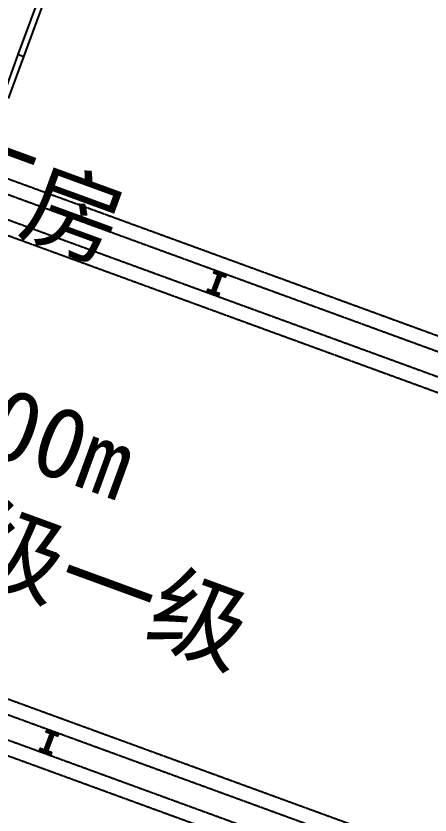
# Model space of a CAD drawing. Extents: x -111898 to 889894, y -2 to 1194865.
# Drawn here: x 579928 to 593909, y 919654 to 946635 of the extents above; entities that cross this region are included whole.
import ezdxf

# ---------------------------------------------------------------- set-up
doc = ezdxf.new("R2010")
doc.units = 0
doc.header["$LTSCALE"] = 10
doc.header["$MEASUREMENT"] = 0
doc.linetypes.add('10平面$0$DASH', pattern=[0.35, 0.25, -0.1])
doc.layers.add('0-WALL', color=252, linetype='Continuous')
doc.layers.add('WALL', color=252, linetype='Continuous')
doc.styles.add('黑体', font='', dxfattribs={"height": 12})
doc.styles.get('黑体').set_extended_font_data('SimHei')

msp = doc.modelspace()

# ---------------------------------------------------------------- hatches: boundary and pattern name
at = {"layer": '0-WALL'}
h = msp.add_hatch(dxfattribs=at)
h.set_pattern_fill('草坪或沼泽', color=8, scale=400, angle=-0.200257)
h.set_pattern_definition([(359.79974, (-824318.4, 704905.5), (1605.5824, 1594.398), [240, -48, 64, -48, 240, -960]), (359.79974, (-824398.3, 704953.8), (1605.5824, 1594.398), [160, -120, 240, -120, 160, -800]), (359.79974, (-823836, 705591.9), (1605.5824, 1594.398), [200, -80, 200, -1120]), (359.79974, (-824634.9, 705914.7), (1605.5824, 1594.398), [80, -160, 80, -1280]), (89.79974, (-824474.9, 705914.1), (-1594.398, 1605.5824), [144, -1456]), (89.79974, (-823998.3, 704952.4), (-1594.398, 1605.5824), [160, -1440]), (89.79974, (-823596, 705591), (-1594.398, 1605.5824), [160, -1440]), (44.79974, (-823790.3, 704935.7), (5.5922, 1599.9902), [160, -2102.7417]), (134.79974, (-824206.3, 704937.2), (-1599.9902, 5.5922), [160, -2102.7417]), (63.23469, (-823838.3, 704943.9), (5.5922, 1599.99023), [160, -3417.7088]), (75.7635, (-823918.27, 704952.15), (5.59221, 1599.99023), [160, -6436.969]), (75.7635, (-823516.03, 705590.75), (5.59221, 1599.99023), [128, -6468.969]), (75.7635, (-824442.9, 705914), (5.59221, 1599.99023), [112, -6484.969]), (103.835987, (-824078.27, 704952.7), (5.59221, 1599.99023), [160, -6436.969]), (103.835987, (-823676.03, 705591.3), (5.59221, 1599.99023), [128, -6468.969]), (103.835987, (-824506.9, 705914.2), (5.59221, 1599.99023), [112, -6484.969]), (116.364795, (-824158.3, 704945), (5.5922, 1599.99023), [160, -3417.7069])])
edge = h.paths.add_edge_path()
edge.add_line((741503.08, 933538.38), (741712.87, 934018.57))
edge.add_line((741712.87, 934018.57), (745060.96, 941812.89))
edge.add_line((745060.96, 941812.89), (766890.86, 1001849.76))
edge.add_line((766890.86, 1001849.76), (760346.98, 1016169.02))
edge.add_line((760346.98, 1016169.02), (737579.78, 1026362.54))
edge.add_line((737579.78, 1026362.54), (720756.11, 1037729.77))
edge.add_line((720756.11, 1037729.77), (653654.65, 1067773.01))
edge.add_line((653654.65, 1067773.01), (467795.25, 820503.81))
edge.add_line((467795.25, 820503.81), (468143.58, 820404.89))
edge.add_line((468143.58, 820404.89), (647181.92, 1058601.18))
edge.add_line((647181.92, 1058601.18), (648464.56, 1058132.56))
edge.add_line((648464.56, 1058132.56), (650350.23, 1063296.8))
edge.add_line((650350.23, 1063296.8), (720796.15, 1037558.69))
edge.add_line((720796.15, 1037558.69), (718909.6, 1032395.07))
edge.add_line((718909.6, 1032395.07), (725484.49, 1029992.9))
edge.add_line((725484.49, 1029992.9), (726513.26, 1032808.65))
edge.add_line((726513.26, 1032808.65), (729331.07, 1031779.14))
edge.add_line((729331.07, 1031779.14), (728302.36, 1028963.46))
edge.add_line((728302.36, 1028963.46), (747084.56, 1022101.19))
edge.add_line((747084.56, 1022101.19), (755217.14, 1018452.95))
edge.add_arc((743028.5, 1006160.87), 17310.64, -14.619994, 45.242091, ccw=False)
edge.add_line((759778.64, 1001791.54), (760685.99, 1001458.08))
edge.add_line((760685.99, 1001458.08), (765094.65, 999847.31))
edge.add_line((765094.65, 999847.31), (740941.69, 933744.02))
edge.add_line((740941.69, 933744.02), (741503.08, 933538.38))

# ---------------------------------------------------------------- linework, layer by layer
at = {"layer": 'WALL', "color": 8}
for p, q in [((580887.62, 947771.56), (579995.37, 945329.45)), ((581109.79, 947796.85), (580183.23, 945260.82)), ((579995.37, 945329.45), (579480.61, 943920.55)), ((580183.23, 945260.82), (579668.47, 943851.91))]:
    msp.add_line(p, q, dxfattribs=at)
at = {"layer": 'WALL', "color": 8, "linetype": '10平面$0$DASH'}
for p, q in [((578746.41, 941473.93), (705829.96, 895042.66)), ((578574.83, 941004.29), (705658.38, 894573.03)), ((578300.29, 940252.87), (705383.84, 893821.61)), ((578128.7, 939783.23), (705212.25, 893351.97)), ((573084.07, 925975.93), (700167.61, 879544.67)), ((572912.48, 925506.3), (699996.03, 879075.03)), ((572637.94, 924754.88), (699721.49, 878323.61)), ((572466.35, 924285.24), (699549.9, 877853.98))]:
    msp.add_line(p, q, dxfattribs=at)
at = {"layer": 'WALL', "color": 8}
msp.add_lwpolyline([(580183.23, 945260.82), (579995.37, 945329.45)], dxfattribs=at)
for points in [[(586652.57, 938053), (587028.28, 937915.73), (586989.84, 937810.54), (586852.71, 937860.64), (586655.04, 937319.62), (586792.18, 937269.51), (586753.74, 937164.32), (586378.03, 937301.59), (586416.47, 937406.78), (586553.6, 937356.68), (586751.27, 937897.7), (586614.14, 937947.8)], [(586682.38, 937988.88), (586964.16, 937885.93), (586960.04, 937874.66), (586822.91, 937924.76), (586590.92, 937289.81), (586728.05, 937239.71), (586723.94, 937228.44), (586442.16, 937331.39), (586446.27, 937342.66), (586583.41, 937292.56), (586815.39, 937927.51), (586678.26, 937977.61)], [(580990.22, 922555.01), (581365.93, 922417.74), (581327.5, 922312.54), (581190.36, 922362.65), (580992.69, 921821.62), (581129.83, 921771.52), (581091.39, 921666.32), (580715.68, 921803.59), (580754.12, 921908.79), (580891.25, 921858.69), (581088.92, 922399.71), (580951.79, 922449.81)], [(581020.03, 922490.89), (581301.81, 922387.94), (581297.69, 922376.66), (581160.56, 922426.77), (580928.57, 921791.82), (581065.71, 921741.72), (581061.59, 921730.45), (580779.81, 921833.4), (580783.92, 921844.67), (580921.06, 921794.56), (581153.04, 922429.51), (581015.91, 922479.62)]]:
    msp.add_lwpolyline(points, close=True, dxfattribs=at)

# ---------------------------------------------------------------- texts
at = {"layer": '0-WALL', "style": '黑体'}
for s, p in [('厂房', (576862.95, 940520.45)), ('H=18.00m', (571045.06, 934746.37)), ('耐火等级一级', (568767.38, 931338.12))]:
    msp.add_text(s, height=2406.438, rotation=339.929711, dxfattribs=at).set_placement(p)

doc.saveas('drawing.dxf')
